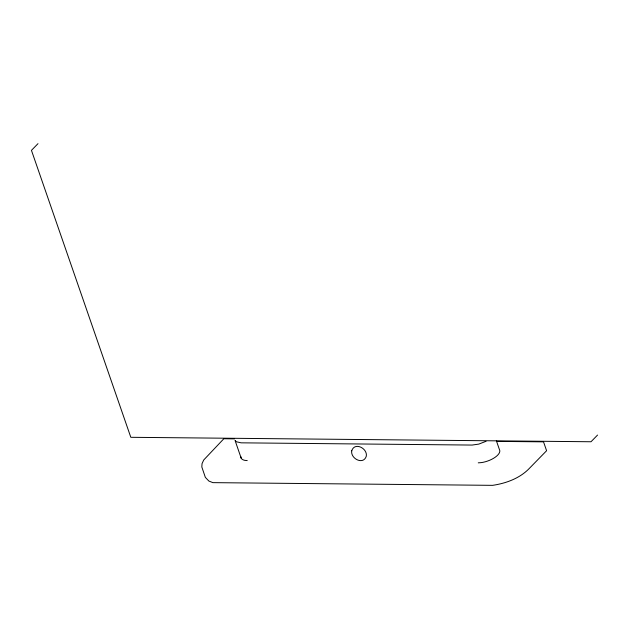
<?xml version="1.0" encoding="UTF-8"?>
<svg xmlns="http://www.w3.org/2000/svg" width="629" height="629" viewBox="0 0 629 629"><rect width="100%" height="100%" fill="white"/><g stroke="black" fill="none" stroke-linecap="round" stroke-linejoin="round"><path stroke-width="0.94" d="M37.992 143.656L31.45 150.355L130.816 437.304L591.008 441.755L597.55 435.064M486.036 441.299L478.763 444.113L472.096 445.065L241.096 442.832L236.402 441.77L235.073 440.504L241.222 458.274M478.252 462.834L481.193 462.63A15.12 6.392 -19.1 0 0 499.45 449.625L496.367 440.74M234.617 438.861L223.83 438.751L203.733 459.98L202.043 463.644L201.823 466.985L205.353 477.38L208.867 481.043L212.877 482.64L492.609 485.344C506.148 483.339 520.026 478.268 529.594 468.133L546.593 450.726L543.519 441.841L496.446 441.385M247.244 460.601L244.752 460.349A15.12 6.392 -19.1 0 1 240.852 456.638M351.745 450.789C350.282 458.588 363.413 465.397 366.29 456.222C367.753 448.414 354.622 441.613 351.745 450.789"/></g></svg>
